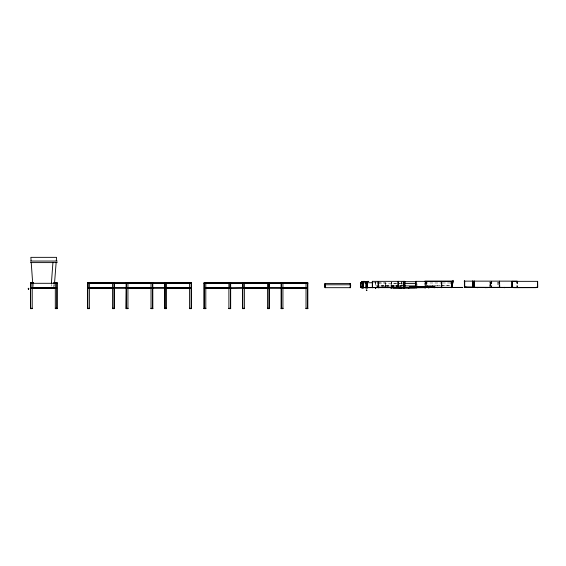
<?xml version="1.0" encoding="UTF-8"?>
<svg xmlns="http://www.w3.org/2000/svg" width="566" height="566" viewBox="0 0 566 566"><rect width="100%" height="100%" fill="white"/><g stroke="black" fill="none" stroke-linecap="round" stroke-linejoin="round"><path stroke-width="0.42" stroke-dasharray="2.83 2.12" d="M391.304 282.512L391.672 282.349M391.46 282.703L391.672 282.278M426.354 285.795L426.722 285.759M426.354 282.774L426.722 282.59M490.071 285.936L490.389 285.724L489.859 286.007M490.071 282.767L490.389 282.554L489.859 282.837M490.227 286.382L490.234 282.01M517.211 285.773L516.836 286.071M517.211 282.759L516.836 282.462L517.048 283.085M53.629 287.457L53.876 284.012M51.181 286.233L51.308 284.479M54.294 286.233L54.428 284.479M426.509 282.399L426.722 283.028M490.071 282.427L490.071 283.057M491.776 282.363L491.776 282.993M491.536 282.554L491.988 282.547M498.045 282.462L498.045 283.085M378.017 282.632L378.534 282.66L378.321 283.29M391.304 282.604L391.672 282.604M373.532 282.745L385.779 282.745L385.779 287.5M378.017 282.816L378.534 282.844M426.722 282.844L426.354 282.639M516.836 282.901L517.211 282.837M425.066 282.986L441.721 282.986M442.548 282.986L450.373 282.986M377.862 283.099L378.534 283.099M378.017 283.262L378.534 283.241M378.689 283.191L403.997 283.191M425.278 283.248L424.854 283.248L424.854 285.363L450.317 285.363M425.887 283.198L425.674 285.575M378.902 283.46L378.484 283.453L378.484 285.568L403.997 285.568M396.688 283.538L391.304 283.538L391.347 282.3L391.325 288.023M397.516 283.538L402.737 283.538M391.509 283.799L391.092 283.799L391.092 285.915L402.737 285.915M416.555 283.799L416.972 283.799L416.972 285.915M425.066 285.625L439.959 285.625M440.822 285.625L450.317 285.625M490.071 285.597L489.859 286.226L490.015 281.981M491.776 285.533L491.776 286.163M517.048 285.632L517.048 286.255M491.536 285.752L491.988 285.717M378.017 285.802L378.534 285.83M403.947 285.837L378.689 285.83L378.753 287.684M377.862 285.936L378.534 285.971M376.857 286.099L400.098 286.099M391.304 286.177L398.422 286.177M399.285 286.177L402.737 286.177M398.379 286.283L376.857 286.283L376.857 285.625L376.723 286.099L375.35 286.099L375.35 282.137M378.017 286.431L378.534 286.46L378.534 285.78M33.302 284.012L33.493 286.594M517.204 281.139L517.204 287.21M517.091 281.139L517.041 287.21L516.999 282.002M498.038 282.002L498.038 287.21M498.023 282.002L498.009 287.21M491.67 281.139L491.727 287.21M491.592 281.139L491.613 286.346M491.543 281.139L491.536 287.21M490.389 282.017L490.389 286.431M490.184 281.981L490.198 287.054M490.064 281.139L490.114 287.054M426.538 282.002L426.516 287.21M426.354 281.139L426.361 287.21M426.042 282.137L426.042 286.099M425.887 281.344L425.887 286.099M425.257 281.139L425.222 285.901M425.066 281.189L425.066 285.901M416.746 282.3L416.767 286.177M401.605 281.344L401.605 286.099L400.233 286.099L400.233 285.625M401.421 281.344L401.421 286.099M400.098 285.625L400.098 286.283M391.46 281.684L391.46 288.023L391.417 286.177M378.887 281.344L378.852 287.684M378.689 281.394L378.704 287.684M378.371 282.215L378.166 287.471M378.017 281.344L378.003 287.528M377.918 286.891L377.883 281.344L377.862 287.684M375.534 281.344L375.534 286.099M385.595 282.745L385.595 287.5L385.595 282.745"/><path stroke-width="0.85" d="M28.328 289.155L28.328 288.221M378.64 287.74L378.484 287.662M378.746 287.74L378.746 287.365M379.008 287.365L378.661 287.549M452.184 282.653L452.184 285.759M452.262 287.21L452.184 281.139L452.184 282.88M465.245 287.153L465.91 287.316M399.992 288.214L400.07 287.846M408.949 287.563L450.812 287.464M409.706 287.103L409.706 287.67M408.793 287.875L408.793 287.486M409.543 287.422L409.642 286.905M363.33 281.748L363.294 287.868L361.745 287.868L361.745 281.528L364.759 281.528L363.379 281.691M372.669 282.745L360.422 282.745L360.422 287.5L361.349 287.5L361.349 287.026L361.476 287.684L462.747 287.394M378.166 287.478L379.588 287.684M361.745 287.868L363.195 287.868L363.195 281.528M367.32 287.868L365.785 287.868L365.785 281.528L368.791 281.528L367.419 281.691M464.58 281.139L464.559 287.266M375.541 287.684L376.079 287.684M409.543 287.054L434.9 287.054L434.9 287.67M462.747 287.549L417.22 287.592M490.389 287.337L488.805 287.478M51.372 283.608L52.921 262.603M54.499 283.608L56.133 262.596M56.267 260.841L56.543 257.346L30.861 257.346L31.109 260.841M400.799 287.684L400.24 287.684M490.29 287.464L489.809 287.316M408.907 287.351L408.793 288.144L408.793 287.351L450.812 287.295M365.785 287.868L367.228 287.868L367.164 281.528M424.988 287.846L425.193 288.214M464.559 287.316L465.514 287.316M390.689 287.528L391.283 287.684M391.325 287.528L391.113 287.684M390.71 287.684L391.248 287.528M504.405 287.316L504.016 287.478M30.408 261.053L57.272 261.053M30.408 262.603L57.272 262.603M424.854 281.139L453.295 281.139M464.184 281.139L517.211 281.139M363.705 281.323L364.334 281.323M367.744 281.323L368.374 281.323M404.457 281.684L415.755 281.684M33.422 282.745L30.465 282.745L30.458 308.654L32.22 308.654L32.22 283.297M54.131 282.745L57.088 282.745L57.081 308.654L55.312 308.654L55.312 283.297M114.24 282.745L87.617 282.745L87.61 308.654L89.371 308.654L89.371 283.297M126.183 282.745L152.806 282.745M164.748 282.745L191.372 282.745L191.358 308.654L189.596 308.654L189.596 283.297M204.05 282.745L230.673 282.745M242.616 282.745L269.239 282.745M281.175 282.745L307.805 282.745L307.791 308.654L306.029 308.654L306.029 283.297M30.465 282.929L33.415 282.929M53.664 282.929L57.088 282.929M87.617 282.929L191.365 282.929M204.043 282.929L307.798 282.929M450.529 282.986L453.168 282.986L453.168 280.347M30.458 283.113L33.415 283.113M53.657 283.113L57.081 283.113M87.61 283.113L191.365 283.113M307.798 283.113L204.043 283.113L204.036 308.654L205.805 308.654L205.805 283.297M403.275 287.684L403.275 281.344L404.336 283.198L404.86 283.198M451.562 283.198L451.562 285.837M30.458 283.297L57.081 283.297M87.61 283.297L191.358 283.297M204.036 283.297L307.791 283.297M363.33 283.382L362.693 283.382L362.693 286.021L363.33 286.021M367.369 283.382L366.733 283.382L366.733 286.021L367.369 286.021M324.976 283.46L350.439 283.46L350.432 287.684L324.976 287.684L324.976 283.792M404.435 283.538L415.685 283.538M404.86 285.837L404.336 285.837L404.336 283.198M404.287 285.915L415.727 285.915M325.16 286.368L324.764 286.368L324.764 284.783L350.644 284.783L350.644 286.368L350.255 286.368M324.976 286.58L325.217 287.684L325.089 283.46M464.601 287.054L474.789 287.16M426.757 287.259L450.812 287.478M452.135 287.21L452.34 281.139M466.143 287.266L515.676 287.478M400.105 287.372L378.484 287.365L378.484 287.74L378.923 287.549M515.676 287.379L464.431 287.415M361.476 287.5L402.582 287.684M466.143 287.443L536.115 287.521L513.61 287.528M112.542 287.578L112.648 288.052M151.108 287.578L151.214 288.052M189.667 287.578L189.801 288.052M205.727 287.578L205.6 288.052L204.22 288.052M267.668 287.578L267.513 288.236L244.271 288.236L244.271 287.578L244.158 288.052M282.724 287.578L282.837 288.236L306.1 288.236L306.1 287.578L306.213 288.052M374.154 287.549L402.32 287.592M477.683 287.684L477.074 287.684M485.012 287.478L485.225 287.478M485.621 287.684L485.012 287.684M487.213 287.684L486.604 287.684M504.624 287.684L504.016 287.684M31.654 287.825L55.956 287.825M88.805 287.825L113.108 287.825M114.028 287.868L126.543 287.868M127.371 287.825L151.674 287.825M152.544 287.868L164.996 287.868M165.937 287.825L190.24 287.825M205.713 287.868L228.982 287.868M243.161 287.868L230.772 288.052L307.571 288.052M243.805 287.825L268.107 287.825M269.027 287.868L281.543 287.896M282.363 287.825L306.673 287.825M392.988 287.868L425.193 287.684M434.15 287.875L433.917 287.507M33.026 287.981L54.152 287.981M390.505 287.924L391.743 287.896M392.988 287.945L415.076 287.91M428.335 287.924L428.964 287.924M30.635 288.052L56.855 288.052M87.794 288.052L191.174 288.052M205.706 288.052L228.975 288.052M230.482 288.052L229.103 288.052L228.975 287.578L228.975 288.2L205.706 288.236M391.304 288.023L392.726 287.705M416.767 288.023L415.338 287.705M112.542 288.236L89.272 288.236L89.294 287.578L89.166 288.052M151.108 288.236L127.838 288.236L127.859 287.578L127.704 288.052M189.667 288.236L166.404 288.236L166.404 287.578L166.291 288.052M403.721 288.236L404.35 288.236M126.183 308.102L126.409 283.297L126.352 308.654M30.465 308.286L32.227 308.286M55.319 308.286L57.088 308.286M87.617 308.286L89.378 308.286M112.471 308.286L114.24 308.286M126.176 308.286L127.944 308.286M151.037 308.286L152.806 308.286M164.741 308.286L166.51 308.286M189.596 308.286L191.365 308.286M204.043 308.286L205.812 308.286M228.905 308.286L230.673 308.286M242.609 308.286L244.378 308.286M267.47 308.286L269.232 308.286M281.175 308.286L282.936 308.286M306.029 308.286L307.798 308.286M30.458 308.47L32.22 308.47M55.312 308.47L57.081 308.47M87.61 308.47L89.371 308.47M112.464 308.47L114.233 308.47M126.176 308.47L127.937 308.47M151.03 308.47L152.799 308.47M164.741 308.47L166.503 308.47M189.596 308.47L191.365 308.47M204.043 308.47L205.805 308.47M228.897 308.47L230.666 308.47M242.609 308.47L244.37 308.47M267.463 308.47L269.232 308.47M281.168 308.47L282.936 308.47M306.029 308.47L307.798 308.47M464.976 287.316L464.608 287.316L465.981 287.478L464.396 287.478L464.396 280.87M434.745 287.422L434.9 286.891L409.543 286.891L409.543 287.67M434.688 286.891L434.745 287.67M400.714 287.5L400.714 288.278M204.545 288.236L204.404 283.297M243.09 288.221L242.977 283.297M281.444 283.297L281.592 288.186M87.978 288.08L87.985 282.745M30.826 288.08L30.833 282.745M31.229 262.596L32.715 283.608M404.64 281.344L404.704 283.198M452.184 285.83L452.184 287.21L452.142 281.139M365.785 281.528L365.785 283.106M361.745 281.528L361.745 283.106M537.636 287.266L537.544 281.344L537.537 287.266M513.61 287.266L513.61 287.684L536.115 287.655L536.115 287.266L537.7 287.266L537.665 281.344L512.025 281.344L512.025 287.266M512.188 281.344L512.209 287.266M512.188 281.344L512.103 287.266M499.714 287.21L499.552 281.139M499.262 282.363L499.262 282.993M499.262 285.533L499.262 286.163M474.414 282.462L474.414 283.085M474.414 285.632L474.414 286.255M474.237 281.139L474.258 287.21M474.124 281.139L474.216 287.21M474.046 281.139L474.06 287.478M472.737 281.139L472.695 287.21L472.575 281.139M472.532 281.139L472.525 287.21M466.143 287.054L466.143 287.478M464.714 281.139L464.721 287.054M451.972 282.448L451.972 283.078M451.972 285.618L451.972 286.247M451.562 287.684L451.562 281.344L415.692 281.344L415.713 287.684M451.399 281.344L451.399 287.684M441.473 281.344L441.515 287.684M441.31 282.632L441.31 283.262M441.31 285.802L441.31 286.431M437.553 287.316L437.66 287.684M437.391 287.316L437.391 287.684M415.847 281.344L415.89 287.684M415.748 281.344L415.805 287.684M415.076 287.705L392.988 287.705M404.86 287.684L404.853 281.344L372.308 281.344L372.329 287.684M404.725 281.344L404.704 287.684M403.685 281.344L403.692 287.684M400.898 287.5L400.898 288.278M399.992 287.684L399.837 288.476L399.837 287.684M398.294 281.344L398.287 287.684M398.238 281.344L398.202 287.684M398.131 281.344L398.139 287.684M384.859 287.026L384.859 287.5M384.724 287.026L384.724 287.684M375.725 287.684L375.725 288.278M375.541 287.5L375.541 288.278M372.506 281.344L372.47 287.684M372.428 281.344L372.407 287.684M367.284 281.528L367.362 287.868M363.131 281.528L363.139 283.382M363.124 286.021L363.11 287.868M360.606 282.745L360.606 287.5M350.396 283.46L350.361 284.571M350.326 286.58L350.347 287.684M350.255 283.46L350.255 287.684M307.607 283.297L307.607 308.654M306.369 287.868L306.369 288.236M282.929 283.297L282.929 308.654L281.168 308.654L281.168 283.297M281.352 283.297L281.352 308.654M269.225 283.297L269.225 308.654L267.463 308.654L267.463 283.297M269.041 283.297L269.041 308.654M268.857 283.297L268.857 288.052M267.81 287.868L267.803 288.236M267.647 287.578L267.647 288.052M244.37 283.297L244.37 308.654L242.602 308.654L242.602 283.297M242.786 283.297L242.786 308.654M230.666 283.297L230.666 308.654L228.897 308.654L228.897 283.297M230.482 283.297L230.482 308.654M230.298 283.297L230.136 288.236L230.114 283.297M204.595 283.297L204.595 288.052M204.22 283.297L204.22 308.654M191.188 282.745L191.174 308.654M166.496 283.297L166.496 308.654L164.734 308.654L164.734 283.297M166.163 287.868L166.163 288.236M164.925 308.286L164.968 283.297L164.918 308.654M152.799 283.297L152.799 308.654L151.03 308.654L151.03 283.297M152.565 283.297L152.615 308.654M151.377 287.868L151.37 288.236M127.937 283.297L127.937 308.654L126.168 308.654L126.168 283.297M126.487 283.297L126.487 288.052M114.233 283.297L114.233 308.654L112.464 308.654L112.464 283.297M114.049 283.297L114.049 308.654M112.811 287.868L112.811 288.236M87.801 282.745L87.794 308.654M56.904 282.745L56.897 308.654M55.659 287.868L55.652 288.236M55.525 288.052L55.496 287.578L55.39 288.236L32.12 288.236L32.12 287.578L31.986 288.052M30.649 282.745L30.635 308.654M28.809 288.349L28.809 289.028M28.406 288.349L28.406 289.028M28.328 288.37L28.328 289.007M362.169 282.271L362.799 282.321L362.169 282.321M362.169 287.033L362.799 287.125L362.169 287.075M366.209 287.033L366.839 287.125L366.202 287.075M366.209 282.271L366.839 282.321L366.202 282.321M366.315 290.082L366.945 290.174L366.315 290.082M441.678 287.684L441.678 281.344L441.657 287.684M403.841 287.684L403.827 281.344L403.77 287.684"/></g></svg>
